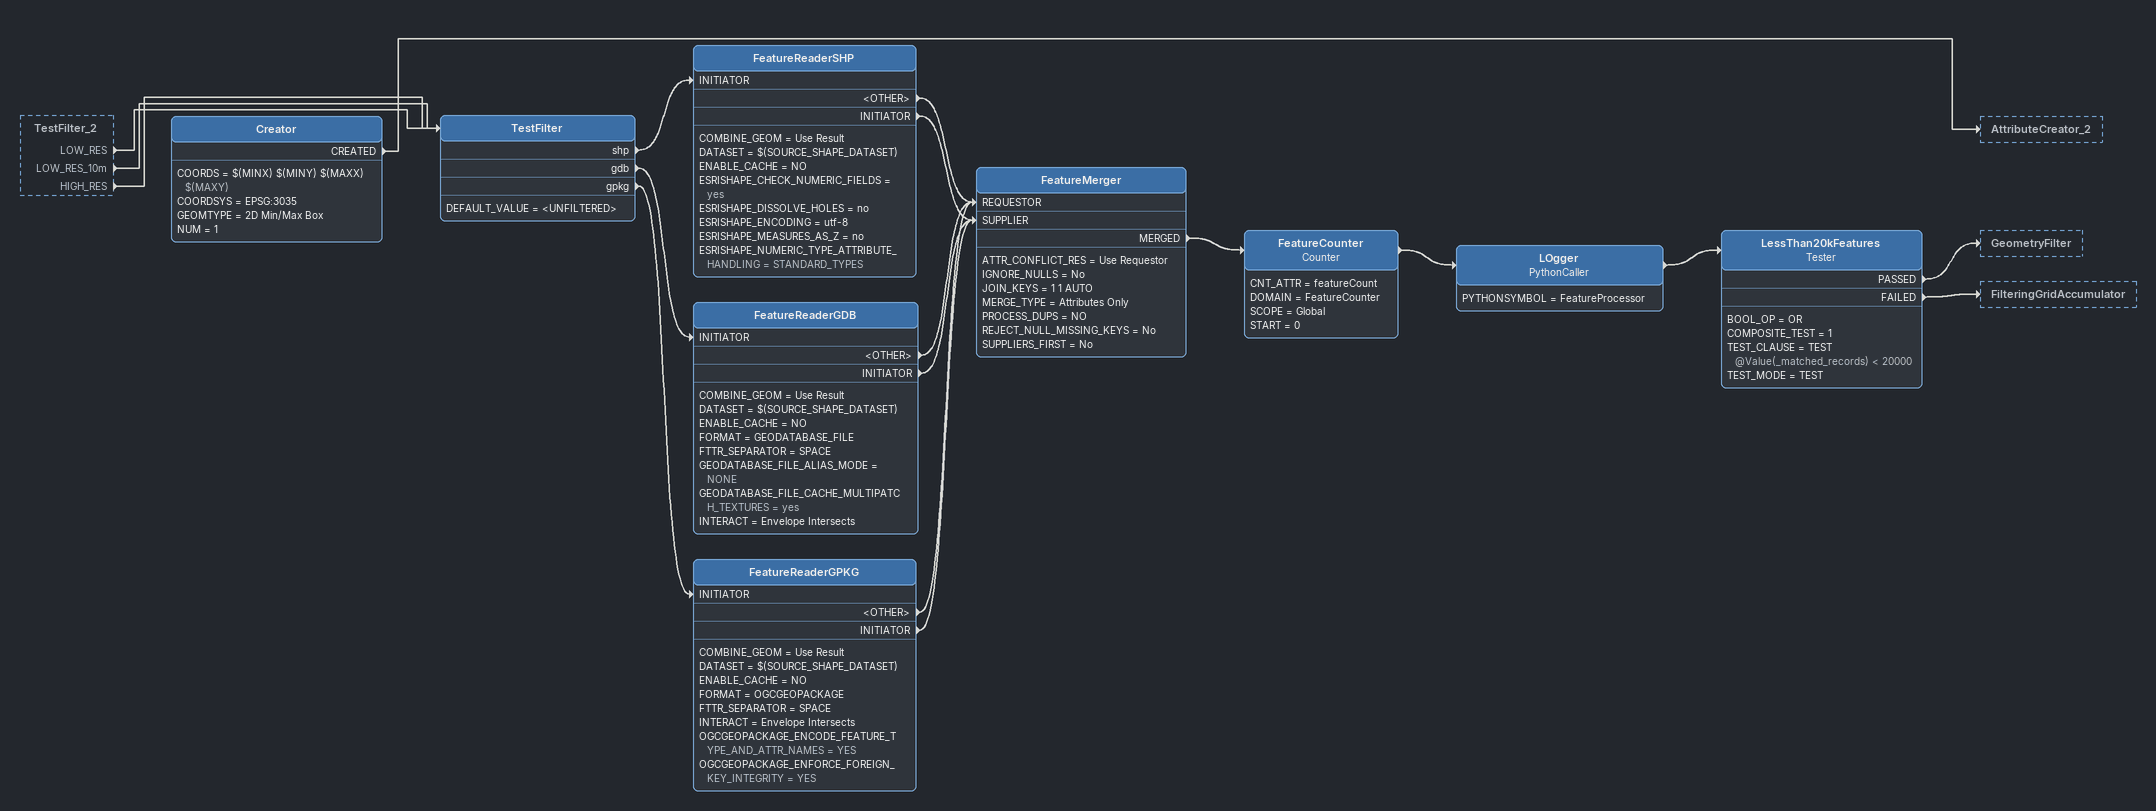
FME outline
TestFilter_2 [outside]
    LOW_RES -> TestFilter
    LOW_RES_10m -> TestFilter
    HIGH_RES -> TestFilter
Creator
    COORDS = $(MINX) $(MINY) $(MAXX) $(MAXY)
    COORDSYS = EPSG:3035
    GEOMTYPE = 2D Min/Max Box
    NUM = 1
    CREATED -> AttributeCreator_2
TestFilter
    DEFAULT_VALUE = <UNFILTERED>
    shp -> FeatureReaderSHP [INITIATOR]
    gdb -> FeatureReaderGDB [INITIATOR]
    gpkg -> FeatureReaderGPKG [INITIATOR]
FeatureReaderSHP
    COMBINE_GEOM = Use Result
    DATASET = $(SOURCE_SHAPE_DATASET)
    ENABLE_CACHE = NO
    ESRISHAPE_CHECK_NUMERIC_FIELDS = yes
    ESRISHAPE_DISSOLVE_HOLES = no
    ESRISHAPE_ENCODING = utf-8
    ESRISHAPE_MEASURES_AS_Z = no
    ESRISHAPE_NUMERIC_TYPE_ATTRIBUTE_HANDLING = STANDARD_TYPES
    <OTHER> -> FeatureMerger [REQUESTOR]
    INITIATOR -> FeatureMerger [SUPPLIER]
FeatureReaderGDB
    COMBINE_GEOM = Use Result
    DATASET = $(SOURCE_SHAPE_DATASET)
    ENABLE_CACHE = NO
    FORMAT = GEODATABASE_FILE
    FTTR_SEPARATOR = SPACE
    GEODATABASE_FILE_ALIAS_MODE = NONE
    GEODATABASE_FILE_CACHE_MULTIPATCH_TEXTURES = yes
    INTERACT = Envelope Intersects
    <OTHER> -> FeatureMerger [REQUESTOR]
    INITIATOR -> FeatureMerger [SUPPLIER]
FeatureReaderGPKG
    COMBINE_GEOM = Use Result
    DATASET = $(SOURCE_SHAPE_DATASET)
    ENABLE_CACHE = NO
    FORMAT = OGCGEOPACKAGE
    FTTR_SEPARATOR = SPACE
    INTERACT = Envelope Intersects
    OGCGEOPACKAGE_ENCODE_FEATURE_TYPE_AND_ATTR_NAMES = YES
    OGCGEOPACKAGE_ENFORCE_FOREIGN_KEY_INTEGRITY = YES
    <OTHER> -> FeatureMerger [REQUESTOR]
    INITIATOR -> FeatureMerger [SUPPLIER]
FeatureMerger
    ATTR_CONFLICT_RES = Use Requestor
    IGNORE_NULLS = No
    JOIN_KEYS = 1 1 AUTO
    MERGE_TYPE = Attributes Only
    PROCESS_DUPS = NO
    REJECT_NULL_MISSING_KEYS = No
    SUPPLIERS_FIRST = No
    MERGED -> FeatureCounter
FeatureCounter: Counter
    CNT_ATTR = featureCount
    DOMAIN = FeatureCounter
    SCOPE = Global
    START = 0
    -> LOgger
LOgger: PythonCaller
    PYTHONSYMBOL = FeatureProcessor
    -> LessThan20kFeatures
LessThan20kFeatures: Tester
    BOOL_OP = OR
    COMPOSITE_TEST = 1
    TEST_CLAUSE = TEST @Value(_matched_records) < 20000
    TEST_MODE = TEST
    PASSED -> GeometryFilter
    FAILED -> FilteringGridAccumulator
